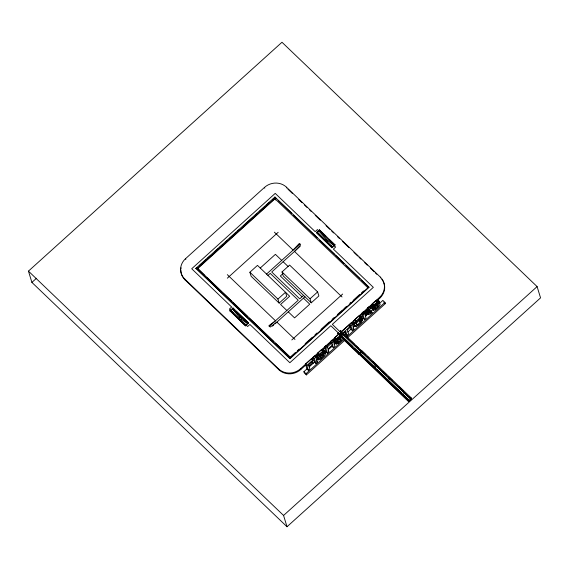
<?xml version="1.0" encoding="UTF-8"?>
<svg xmlns="http://www.w3.org/2000/svg" width="569" height="569" viewBox="0 0 569 569"><rect width="100%" height="100%" fill="white"/><g stroke="black" fill="none" stroke-linecap="round" stroke-linejoin="round"><path stroke-width="0.85" d="M357.922 352.659L358.676 351.969C360.675 353.171 356.429 353.577 358.676 351.969M28.45 271.121L281.982 42.255L537.1 286.591L540.55 297.879L287.018 526.745L31.9 282.409L28.45 271.121L283.568 515.457L287.018 526.745M31.9 282.409L36.508 278.248M306.037 364.779L300.773 369.53A15.605 14.268 -17 0 1 278.874 369.736L184.961 279.792L184.712 278.988A15.605 14.268 -17 0 1 185.586 258.639L264.528 187.379A15.605 14.268 -17 0 1 286.427 187.165L380.348 277.117L380.59 277.921M195.978 268.305L274.919 197.045L368.833 286.989L368.961 287.395L290.012 358.655L195.978 268.305L290.012 358.655M196.099 268.71L197.415 267.522M200.046 265.147L205.964 259.798M207.941 258.02L210.573 255.645M215.174 251.484L218.468 248.518M219.783 247.33L223.069 244.357M225.701 241.981L227.017 240.794M229.648 238.418L235.573 233.077M237.543 231.291L239.521 229.513M243.468 225.95L252.672 217.635M255.303 215.26L256.619 214.072M259.912 211.106L265.175 206.355M266.491 205.167L269.123 202.792M272.409 199.819L273.725 198.631M204.577 275.417L197.436 268.291L274.863 198.396L274.983 198.801A20.811 3.841 47.9 0 0 275.424 199.968M197.557 268.696L274.983 198.801L367.496 287.409L367.375 287.004M227.323 278.191L278.184 232.28M279.159 303.121L277.921 299.088L285.517 292.231L286.748 296.264L279.159 303.121L251.121 276.271L249.891 272.238L257.48 265.382L289.664 296.236L280.56 304.458L286.868 310.503M260.232 268.042L275.41 254.343L281.719 260.382M266.541 274.087L300.062 243.824M267.942 275.432L270.218 273.376L298.248 300.226L269.151 326.492M300.197 246.306L271.733 272.003L299.771 298.853L303.562 295.425M240.694 317.082L239.933 317.765L232.188 308.633L232.949 307.95L248.361 322.715L248.489 323.121L245.452 325.859L229.912 310.688L230.665 310.005L247.615 326.521L249.891 324.465L289.841 362.723L330.831 325.724L339.814 334.33M361.784 352.545L332.346 324.351L373.335 287.352L333.391 249.087L335.667 247.031L326.471 239.649L318.846 230.922L319.479 229.833L335.02 245.004L331.99 247.75L316.442 232.579L317.203 231.889L332.744 247.06L330.617 245.495M230.032 311.094L233.07 308.355L232.949 307.95M319.479 229.833L319.607 230.239L317.324 232.294L317.203 231.889M282.011 271.932L289.6 265.076L317.63 291.925L318.868 295.958L311.271 302.808L283.241 275.958L282.011 271.932L310.041 298.782L311.271 302.808M282.921 273.639L280.318 275.986L302.047 296.798M325.461 240.566L326.471 239.649M240.324 320.02L241.334 319.109L240.964 317.9L239.563 316.556L239.933 317.765M326.862 241.91L327.872 240.993M245.452 325.859L246.085 324.771M241.334 319.109L247.728 323.804L248.361 322.715M331.99 247.75L332.623 246.662M334.266 245.694L334.899 244.606M272.451 326.122L273.717 324.977M274.983 323.832L304.97 296.769M310.041 298.782L317.63 291.925M291.805 339.942L342.659 294.038M295.318 352.56L290.069 357.296L275.396 343.242M297.288 350.781L299.258 349.003M305.162 343.676L312.381 337.161M315.006 334.792L316.976 333.014M320.909 329.458L329.444 321.762M332.068 319.394L334.031 317.616M337.317 314.65L342.566 309.913M343.875 308.732L346.5 306.357M349.786 303.398L351.094 302.217M353.065 300.439L359.622 294.514M361.592 292.736L363.563 290.958M289.891 358.25L368.833 286.989M184.712 278.988L278.625 368.932A15.605 14.268 -17 0 0 300.524 368.726L338.484 334.465L337.659 333.391L338.413 332.701L341.272 335.411L342.033 334.728L340.632 333.384L339.871 334.067L339.75 333.669L338.989 334.352L340.39 335.696L341.151 335.006L339.75 333.669M340.696 330.646L340.056 331.734L340.696 330.646L341.898 331.798M309.244 366.891L309.863 368.911L308.348 370.277L306.947 368.94L305.468 364.096L311.535 358.619L313.185 360.767L308.633 364.878L309.003 366.087L312.794 362.659L311.862 361.763M313.057 357.247L314.572 355.874L315.973 357.218L317.452 362.055L315.937 363.427L314.536 362.083L313.057 357.247L314.458 358.591L315.937 363.427M320.07 356.927L321.001 357.823L323.917 354.679L323.797 354.274L323.036 354.964L322.915 354.558L320.632 356.614L320.511 356.208L318.114 357.865L317.744 356.656L319.138 354.878L317.609 353.136L321.407 349.707L322.929 351.457L323.69 350.767L322.289 349.43L321.528 350.113L321.407 349.707M328.228 349.764L328.839 351.777L327.324 353.15L325.923 351.806L324.444 346.969L325.959 345.596L327.36 346.941L327.979 348.953L332.531 344.842L331.919 342.83L330.518 341.485L332.04 340.113L333.441 341.45L334.921 346.293L333.398 347.666L331.997 346.322M337.403 340.767L338.463 342.061L340.739 340.006L341.251 338.519L335.568 342.104L335.198 340.895L336.592 339.124L335.07 337.374L338.868 333.946L340.39 335.696M341.386 332.701L341.144 331.891L348.733 325.041L350.134 326.386L342.545 333.235L342.787 334.039L345.824 331.3L347.062 335.333L348.577 333.96L347.346 329.928L350.383 327.189L348.733 325.041M349.494 324.358L351.009 322.986L352.41 324.33L353.89 329.167L352.375 330.539L350.973 329.195L349.494 324.358L350.895 325.696L352.375 330.539M362.631 319.735L361.87 320.418L360.469 319.074L361.258 318.405L362.631 319.735L361.479 322.31L357.688 325.738L357.56 325.333L356.045 326.706L355.796 325.902L355.042 326.585L354.302 324.166L355.056 323.484L354.814 322.673L356.329 321.307L354.807 319.558L358.598 316.136L360.127 317.879L360.888 317.196L359.48 315.852L358.726 316.535L360.127 317.879M366.18 315.503L365.54 316.592L366.038 318.199L364.516 319.572L363.114 318.227L361.635 313.391L363.157 312.018L365.931 314.693L365.298 315.781L364.558 313.363L366.059 315.098M367.83 308.313L367.197 309.401L369.978 312.075L369.217 312.758L368.968 311.954L368.207 312.637L369.58 310.852L370.981 312.196L370.22 312.879L368.819 311.542L368.477 310.34L369.238 309.657L367.709 307.907L369.231 306.542L370.632 307.886L368.847 311.549M374.722 307.594L375.661 308.49L377.937 306.435L378.449 304.941L372.766 308.526L372.396 307.317L373.79 305.546L372.261 303.796L376.059 300.375L377.588 302.118L378.342 301.435L376.941 300.091L376.18 300.773L377.588 302.118M341.514 331.72L379.473 297.459A15.605 14.268 -17 0 0 380.348 277.117M318.498 355.966L317.097 354.629L317.737 353.541M335.959 340.212L334.558 338.868L335.191 337.78M355.056 323.484L353.413 321.336L354.928 319.963M373.15 306.634L371.749 305.29L372.389 304.202M318.114 357.865L316.705 356.521L316.336 355.312L317.097 354.629M324.572 350.49L323.811 351.173L322.41 349.828L323.171 349.146L324.821 351.293L323.299 352.666L323.178 352.261L322.417 352.944L322.296 352.545L319.259 355.284L319.508 356.087L321.023 354.722L320.091 353.826M335.568 342.104L334.167 340.76L333.797 339.551L334.558 338.868M361.77 316.912L361.009 317.594L359.608 316.257L360.369 315.567L361.77 316.912L361.13 318L361.351 318.796M365.931 314.693L367.965 311.833L366.564 310.489L367.197 309.401M372.766 308.526L371.365 307.182L370.995 305.973L371.749 305.29M311.954 359.437L313.932 357.652M315.247 356.464L317.218 354.686M322.481 349.935L325.112 347.559M326.428 346.372L331.037 342.211M332.353 341.023L334.985 338.647M348.797 326.179L350.113 324.991M351.429 323.804L353.406 322.018M359.985 316.079L361.955 314.301M363.271 313.114L367.218 309.55M369.85 307.175L371.82 305.397M377.745 300.048L379.715 298.27A15.605 14.268 -17 0 0 381.863 279.322M355.042 326.585L353.641 325.24L352.901 322.822L353.655 322.139M367.325 312.922L365.924 311.577L366.564 310.489M366.692 314.01L365.291 312.666L365.924 311.577M308.348 370.277L306.869 365.44L312.943 359.957M314.458 358.591L315.973 357.218M319.138 354.878L319.01 354.48L322.808 351.052M327.324 353.15L325.845 348.313L331.13 343.505L330.518 341.485M331.919 342.83L333.441 341.45M336.592 339.124L336.471 338.719L340.269 335.29M350.895 325.696L352.41 324.33M356.329 321.307L356.208 320.902L360.006 317.474M364.516 319.572L363.036 314.735L365.291 312.666M369.238 309.657L370.632 307.886M373.79 305.546L373.669 305.14L377.46 301.712M355.917 323.185L357.318 324.529L356.557 325.212L355.817 322.794L359.487 318.967L361.109 321.101L357.439 324.935L356.038 323.59L359.708 319.764M367.965 311.833L368.598 310.745M374.743 304.486L375.675 305.382L374.16 306.755L373.911 305.951L376.948 303.206L377.069 303.611L377.83 302.921L377.951 303.327L379.473 301.954L377.823 299.806L377.062 300.496L376.941 300.091M379.224 301.15L378.47 301.833L377.531 300.944M339.949 336.414L341.009 337.709L342.645 336.741L343.015 337.95L341.749 340.127L337.95 343.555L337.83 343.15L336.187 344.117L334.536 341.969L335.546 341.059M337.545 338.064L338.484 338.96L336.962 340.333L336.72 339.522L339.757 336.784L339.878 337.189L340.639 336.499L340.76 336.905L342.275 335.532L342.033 334.728M371.863 311.912L371.102 312.601L369.701 311.257L370.462 310.574L372.112 312.722L369.708 314.373L369.459 313.569L368.705 314.252L367.766 313.355M320.212 354.231L321.144 355.12L323.427 353.065L323.548 353.47L324.309 352.787L323.37 351.891M337.673 338.47L338.605 339.366L340.881 337.31M377.14 302.836L378.079 303.732L375.803 305.788L375.675 305.382M378.022 302.552L378.961 303.448L378.2 304.138L378.079 303.732M345.198 339.864L306.378 374.9L304.28 372.887L303.91 371.678L306.947 368.94M309.067 367.019L314.536 362.083M316.663 360.163L318.484 358.52M323.498 352.296L324.43 353.185L325.923 351.806M328.093 349.85L332.78 345.653L333.398 347.666M334.124 344.401L335.945 342.758M344.899 334.672L345.66 333.989L344.921 331.571M347.808 332.047L350.973 329.195M353.121 327.253L355.02 325.539M361.905 319.323L363.114 318.227M365.291 316.272L368.456 313.448L368.705 314.252M370.711 311.378L373.136 309.187M378.15 302.957L379.082 303.853L382.852 300.411L384.957 302.431L385.327 303.64L347.823 337.488M324.252 351.606L325.56 353.712L324.287 355.888L320.489 359.316L320.368 358.911L318.725 359.878L318.484 359.075L320.88 357.417L319.949 356.528M336.187 344.117L335.938 343.313L337.46 341.941L336.521 341.044M361.109 321.101L361.749 320.013L360.348 318.676M378.342 301.435L380.213 304.379L378.94 306.556L375.142 309.977L375.021 309.579L373.378 310.546L373.136 309.735L374.651 308.37L373.719 307.473M338.342 341.663L337.581 342.346L337.46 341.941M374.601 307.189L375.533 308.085L374.779 308.768L374.651 308.37M306.378 374.9L306.008 373.691L343.968 339.43L344.209 340.234L358.932 354.331L358.683 353.527L342.389 337.922M384.957 302.431L346.998 336.692L347.246 337.495M360.198 350.596C362.346 349.217 358.961 350.938 360.895 351.272L361.592 350.383L360.895 351.272M359.565 353.242L360.959 351.471L339.935 331.336M361.664 352.14L360.205 353.712L361.664 352.14L410.718 399.132L409.203 400.498L402.831 394.395M361.592 350.383L411.359 398.044L411.6 398.848L408.57 401.586L408.322 400.782L409.083 400.099L359.316 352.439M410.718 399.132L411.359 398.044M283.568 515.457L537.1 286.591M244.08 323.612L246.213 325.176M287.942 189.185L292.388 193.446M298.732 199.52L301.904 202.557M304.443 204.989L306.983 207.422M309.522 209.854L311.421 211.675M315.233 215.324L320.304 220.182M326.016 225.651L329.828 229.3M331.727 231.121L333.633 232.949M337.438 236.59L339.344 238.418M342.517 241.455L348.861 247.529M353.939 252.394L357.745 256.043M359.018 257.259L360.917 259.08M364.729 262.729L367.268 265.154M370.44 268.198L374.246 271.84M375.512 273.056L376.785 274.272M319.607 230.239L325.774 236.142M329.472 239.691L335.02 245.004M318.725 230.523L334.138 245.289M318.846 230.922L317.445 229.584L315.169 231.64L275.218 193.375L191.717 268.753L231.668 307.011L229.392 309.067L233.518 313.526M316.442 232.579L331.862 247.344M276.321 198.666L274.919 197.045M278.234 200.501L291.655 213.354M293.568 215.189L317.21 237.828M319.764 240.274L334.458 254.35M335.738 255.573L344.039 263.525M345.959 265.367L360.013 278.824M361.294 280.048L368.961 287.395M383.748 302.125L385.327 303.64M376.756 304.728L377.688 305.624M376.877 305.133L377.809 306.03M376.536 305.091L377.937 306.435M372.261 303.796L373.669 305.14M372.98 305.055L373.911 305.951M371.628 304.884L373.029 306.229M370.995 305.973L372.396 307.317M373.136 309.735L371.735 308.398L373.378 310.546M370.753 308.284L369.231 306.542M367.709 307.907L369.11 309.252M368.42 309.166L369.359 310.062M371.173 311.826L372.112 312.722M367.076 308.995L368.477 310.34M367.787 310.254L368.719 311.151M366.436 310.084L367.837 311.428M367.154 311.343L368.086 312.239M365.803 311.179L367.204 312.516M365.17 312.267L366.571 313.604M361.635 313.391L363.036 314.735M274.372 232.159L293.106 250.104L299.202 243.568L300.61 244.912L294.507 251.448L342.04 296.968M361.891 317.317L360.369 315.567M361.82 319.245L362.752 320.134M360.988 320.703L359.587 319.358L360.369 318.683L360.497 319.088M358.954 320.447L360.355 321.791M359.075 320.852L360.476 322.189M354.807 319.558L356.208 320.902M356.457 321.705L355.049 320.368L355.177 320.767M353.413 321.336L354.814 322.673M352.901 322.822L354.302 324.166M355.113 325.809L356.045 326.706M352.958 328.27L353.89 329.167M283.12 261.726L288.17 266.555M345.66 333.989L347.062 335.333M343.093 332.95L361.841 351.187M362.481 351.798L365.035 354.245M367.581 356.685L368.861 357.908M372.688 361.578L378.428 367.076M383.534 371.962L386.088 374.409M388.634 376.849L392.468 380.519M398.848 386.628L403.307 390.903M409.687 397.013L411.6 398.848M343.392 333.804L344.558 334.921M351.087 341.172L354.288 344.238M356.208 346.073L358.769 348.527M341.144 331.891L342.545 333.235M360.838 351.066L410.598 398.727M362.425 353.015L361.023 351.67L359.444 352.844M374.331 364.395L376.045 366.777M389.779 379.274L388.378 377.93L388.663 378.862M303.448 298.142L309.756 304.18L294.571 317.886L288.27 311.84M341.592 335.746L358.74 352.168M360.782 354.124L375.433 368.157M376.706 369.381L384.993 377.311M386.906 379.139L401.735 393.357M341.727 336.158L352.56 346.528M354.466 348.363L358.925 352.631M342.083 337.054L343.015 337.95M358.562 353.121L408.322 400.782M337.659 333.391L338.861 334.536M358.804 353.932L408.57 401.586M339.679 338.711L340.618 339.608M339.337 338.669L340.739 340.006M335.07 337.374L336.471 338.719M334.437 338.463L335.838 339.807M333.797 339.551L335.198 340.895M337.019 342.659L337.95 343.555M334.536 341.969L335.938 343.313M331.13 343.505L332.531 344.842M249.891 272.238L277.921 299.088M324.444 346.969L325.845 348.313M327.908 350.881L328.839 351.777M324.351 350.845L323.171 349.146M324.622 352.816L325.56 353.712M321.997 350.561L322.929 351.457M322.225 354.473L323.156 355.362M322.346 354.871L323.284 355.767M317.609 353.136L319.01 354.48M316.976 354.224L318.377 355.568M316.336 355.312L317.744 356.656M318.484 359.075L317.075 357.73L318.725 359.878M227.308 274.649L275.481 320.781L268.888 325.703L270.289 327.047L276.883 322.125L294.977 339.451M316.52 361.159L317.452 362.055M308.064 365.191L309.003 366.087M305.468 364.096L306.869 365.44M197.436 268.291L289.948 356.898M207.13 277.857L221.803 291.911M223.076 293.135L231.377 301.079M233.29 302.914L247.323 316.357M249.236 318.192L258.17 326.748M259.45 327.964L273.483 341.414M303.91 371.678L306.008 373.691M233.07 308.355L234.3 309.536M236.149 311.307L248.489 323.121M232.188 308.633L247.607 323.405M229.912 310.688L245.331 325.461M379.473 297.459L379.715 298.27M409.083 400.099L409.203 400.498M378.961 303.448L379.082 303.853M376.059 300.375L376.18 300.773M403.72 392.439L404.082 393.627M402.319 391.095L402.432 391.479M375.533 308.085L375.661 308.49M370.981 312.196L371.102 312.601M369.58 310.852L369.701 311.257M369.978 312.075L370.22 312.879M367.695 314.131L367.574 313.725L366.941 314.813M363.157 312.018L363.648 313.633M360.888 317.196L361.009 317.594M361.749 320.013L361.87 320.418M359.48 315.852L359.608 316.257M358.598 316.136L358.726 316.535M357.318 324.529L357.439 324.935M340.632 333.384L340.874 334.188M341.151 335.006L341.272 335.411M338.413 332.701L338.541 333.107M338.868 333.946L338.989 334.352M338.484 338.96L338.605 339.366M286.427 187.165L286.676 187.976M323.69 350.767L323.811 351.173M324.309 352.787L324.43 353.185M322.289 349.43L322.41 349.828M321.023 354.722L321.144 355.12M320.88 357.417L321.001 357.823M264.528 187.379L264.777 188.183M311.535 358.619L311.784 359.423M312.794 362.659L313.042 363.463M300.524 368.726L300.773 369.53M278.625 368.932L278.874 369.736M230.665 310.005L230.794 310.411M185.586 258.639L185.828 259.443M184.961 279.792A15.605 14.268 -17 0 1 180.85 270.289M180.899 269.037A15.605 14.268 -17 0 1 181.07 267.786"/></g></svg>
